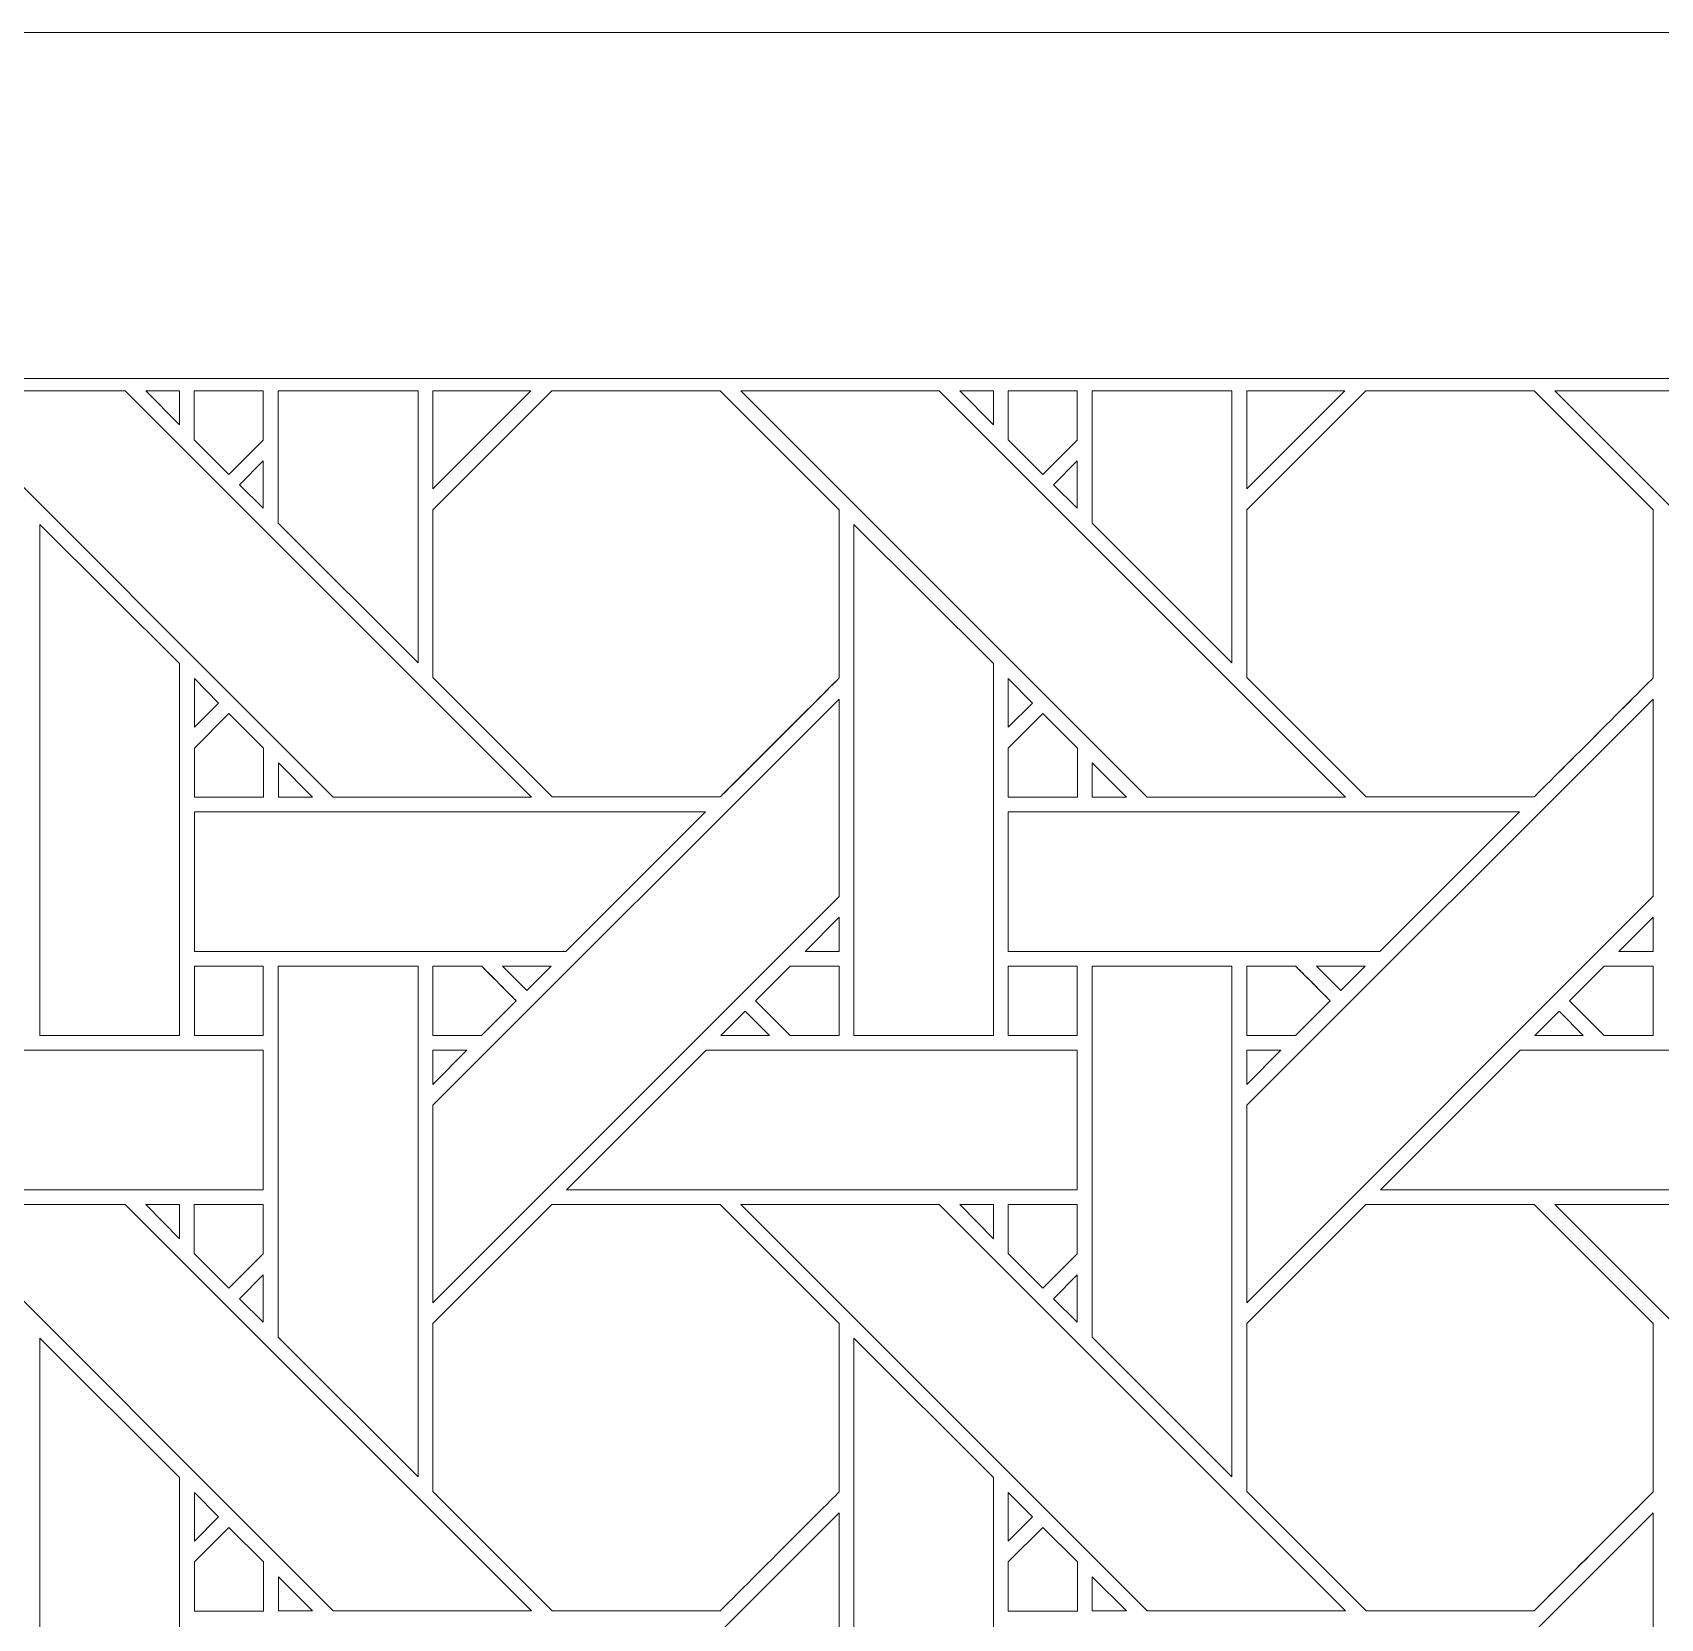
# Model space of a CAD drawing. Header units: inches. Extents: x 5.4 to 19.4, y 5.6 to 12.6.
# Drawn here: x 8.833 to 10.731, y 10.746 to 12.595 of the extents above; entities that cross this region are included whole.
import ezdxf

# ---------------------------------------------------------------- set-up
doc = ezdxf.new("R2010")
doc.units = ezdxf.units.IN
doc.header["$MEASUREMENT"] = 0
doc.layers.add('Design', color=7, linetype='Continuous', lineweight=0)

msp = doc.modelspace()

# ---------------------------------------------------------------- linework, layer by layer
at = {"layer": 'Design'}
for points, knots in [([(5.3829, 12.5948), (5.3829, 12.5948), (5.3829, 5.5948), (5.3829, 5.5948), (5.3829, 5.5948), (19.3829, 5.5948), (19.3829, 5.5948), (19.3829, 5.5948), (19.3829, 12.5948), (19.3829, 12.5948), (19.3829, 12.5948), (5.3829, 12.5948), (5.3829, 12.5948)], [0, 0, 0, 0, 1, 1, 1, 2, 2, 2, 3, 3, 3, 4, 4, 4, 4]), ([(5.8069, 12.1914), (5.8069, 12.1914), (5.8069, 5.9981), (5.8069, 5.9981), (5.8069, 5.9981), (18.9588, 5.9981), (18.9588, 5.9981), (18.9588, 5.9981), (18.9588, 12.1914), (18.9588, 12.1914), (18.9588, 12.1914), (5.8069, 12.1914), (5.8069, 12.1914)], [0, 0, 0, 0, 1, 1, 1, 2, 2, 2, 3, 3, 3, 4, 4, 4, 4]), ([(9.4149, 11.7036), (9.4149, 11.7036), (9.1838, 11.7036), (9.1838, 11.7036), (9.1838, 11.7036), (8.7103, 12.1773), (8.7103, 12.1773), (8.7103, 12.1773), (8.9412, 12.1773), (8.9412, 12.1773), (8.9412, 12.1773), (9.4149, 11.7036), (9.4149, 11.7036)], [0, 0, 0, 0, 1, 1, 1, 2, 2, 2, 3, 3, 3, 4, 4, 4, 4]), ([(8.9653, 12.1773), (8.9653, 12.1773), (9.0048, 12.1773), (9.0048, 12.1773), (9.0048, 12.1773), (9.0048, 12.1374), (9.0048, 12.1374), (9.0048, 12.1374), (8.9653, 12.1773), (8.9653, 12.1773)], [0, 0, 0, 0, 1, 1, 1, 2, 2, 2, 3, 3, 3, 3]), ([(9.1022, 12.1773), (9.1022, 12.1773), (9.1022, 12.1197), (9.1022, 12.1197), (9.1022, 12.1197), (9.0623, 12.0798), (9.0623, 12.0798), (9.0623, 12.0798), (9.0219, 12.1201), (9.0219, 12.1201), (9.0219, 12.1201), (9.0219, 12.1773), (9.0219, 12.1773), (9.0219, 12.1773), (9.1022, 12.1773), (9.1022, 12.1773)], [0, 0, 0, 0, 1, 1, 1, 2, 2, 2, 3, 3, 3, 4, 4, 4, 5, 5, 5, 5]), ([(9.1022, 12.1773), (9.1022, 12.1773), (9.1022, 12.1197), (9.1022, 12.1197), (9.1022, 12.1197), (9.0623, 12.0798), (9.0623, 12.0798), (9.0623, 12.0798), (9.0219, 12.1201), (9.0219, 12.1201), (9.0219, 12.1201), (9.0219, 12.1773), (9.0219, 12.1773), (9.0219, 12.1773), (9.1022, 12.1773), (9.1022, 12.1773)], [0, 0, 0, 0, 1, 1, 1, 2, 2, 2, 3, 3, 3, 4, 4, 4, 5, 5, 5, 5]), ([(9.2827, 12.1773), (9.2827, 12.1773), (9.2827, 11.86), (9.2827, 11.86), (9.2827, 11.86), (9.1198, 12.0229), (9.1198, 12.0229), (9.1198, 12.0229), (9.1198, 12.1773), (9.1198, 12.1773), (9.1198, 12.1773), (9.2827, 12.1773), (9.2827, 12.1773)], [0, 0, 0, 0, 1, 1, 1, 2, 2, 2, 3, 3, 3, 4, 4, 4, 4]), ([(9.7735, 11.8424), (9.7557, 11.8244), (9.6438, 11.7127), (9.6348, 11.7037), (9.6348, 11.7037), (9.4391, 11.7037), (9.4391, 11.7037), (9.4391, 11.7037), (9.2998, 11.8429), (9.2998, 11.8429), (9.2998, 11.8429), (9.2998, 12.0386), (9.2998, 12.0386), (9.2998, 12.0386), (9.4385, 12.1773), (9.4385, 12.1773), (9.4385, 12.1773), (9.6347, 12.1773), (9.6347, 12.1773), (9.6347, 12.1773), (9.7735, 12.0386), (9.7735, 12.0386), (9.7735, 12.0386), (9.7735, 11.8424), (9.7735, 11.8424)], [0, 0, 0, 0, 1, 1, 1, 2, 2, 2, 3, 3, 3, 4, 4, 4, 5, 5, 5, 6, 6, 6, 7, 7, 7, 8, 8, 8, 8]), ([(9.6347, 12.1773), (9.6347, 12.1773), (9.7735, 12.0386), (9.7735, 12.0386), (9.7735, 12.0386), (9.7735, 11.8424), (9.7735, 11.8424), (9.7554, 11.8241), (9.6435, 11.7124), (9.6348, 11.7037), (9.6348, 11.7037), (9.4391, 11.7037), (9.4391, 11.7037), (9.4391, 11.7037), (9.2998, 11.8429), (9.2998, 11.8429), (9.2998, 11.8429), (9.2998, 12.0386), (9.2998, 12.0386), (9.2998, 12.0386), (9.4385, 12.1773), (9.4385, 12.1773), (9.4385, 12.1773), (9.6347, 12.1773), (9.6347, 12.1773)], [0, 0, 0, 0, 1, 1, 1, 2, 2, 2, 3, 3, 3, 4, 4, 4, 5, 5, 5, 6, 6, 6, 7, 7, 7, 8, 8, 8, 8]), ([(9.2999, 12.0629), (9.2999, 12.0629), (9.2999, 12.1773), (9.2999, 12.1773), (9.2999, 12.1773), (9.4142, 12.1773), (9.4142, 12.1773), (9.4142, 12.1773), (9.2999, 12.0629), (9.2999, 12.0629)], [0, 0, 0, 0, 1, 1, 1, 2, 2, 2, 3, 3, 3, 3]), ([(10.3636, 11.7036), (10.3636, 11.7036), (10.1326, 11.7036), (10.1326, 11.7036), (10.1326, 11.7036), (9.659, 12.1773), (9.659, 12.1773), (9.659, 12.1773), (9.89, 12.1773), (9.89, 12.1773), (9.89, 12.1773), (10.3636, 11.7036), (10.3636, 11.7036)], [0, 0, 0, 0, 1, 1, 1, 2, 2, 2, 3, 3, 3, 4, 4, 4, 4]), ([(9.9141, 12.1773), (9.9141, 12.1773), (9.9535, 12.1773), (9.9535, 12.1773), (9.9535, 12.1773), (9.9535, 12.1374), (9.9535, 12.1374), (9.9535, 12.1374), (9.9141, 12.1773), (9.9141, 12.1773)], [0, 0, 0, 0, 1, 1, 1, 2, 2, 2, 3, 3, 3, 3]), ([(10.0509, 12.1773), (10.0509, 12.1773), (10.0509, 12.1197), (10.0509, 12.1197), (10.0509, 12.1197), (10.011, 12.0798), (10.011, 12.0798), (10.011, 12.0798), (9.9707, 12.1201), (9.9707, 12.1201), (9.9707, 12.1201), (9.9707, 12.1773), (9.9707, 12.1773), (9.9707, 12.1773), (10.0509, 12.1773), (10.0509, 12.1773)], [0, 0, 0, 0, 1, 1, 1, 2, 2, 2, 3, 3, 3, 4, 4, 4, 5, 5, 5, 5]), ([(10.0509, 12.1773), (10.0509, 12.1773), (10.0509, 12.1197), (10.0509, 12.1197), (10.0509, 12.1197), (10.011, 12.0798), (10.011, 12.0798), (10.011, 12.0798), (9.9707, 12.1201), (9.9707, 12.1201), (9.9707, 12.1201), (9.9707, 12.1773), (9.9707, 12.1773), (9.9707, 12.1773), (10.0509, 12.1773), (10.0509, 12.1773)], [0, 0, 0, 0, 1, 1, 1, 2, 2, 2, 3, 3, 3, 4, 4, 4, 5, 5, 5, 5]), ([(10.2314, 12.1773), (10.2314, 12.1773), (10.2314, 11.86), (10.2314, 11.86), (10.2314, 11.86), (10.0685, 12.0229), (10.0685, 12.0229), (10.0685, 12.0229), (10.0685, 12.1773), (10.0685, 12.1773), (10.0685, 12.1773), (10.2314, 12.1773), (10.2314, 12.1773)], [0, 0, 0, 0, 1, 1, 1, 2, 2, 2, 3, 3, 3, 4, 4, 4, 4]), ([(10.7222, 11.8424), (10.7044, 11.8244), (10.5925, 11.7127), (10.5835, 11.7037), (10.5835, 11.7037), (10.3878, 11.7037), (10.3878, 11.7037), (10.3878, 11.7037), (10.2486, 11.8429), (10.2486, 11.8429), (10.2486, 11.8429), (10.2486, 12.0386), (10.2486, 12.0386), (10.2486, 12.0386), (10.3873, 12.1773), (10.3873, 12.1773), (10.3873, 12.1773), (10.5835, 12.1773), (10.5835, 12.1773), (10.5835, 12.1773), (10.7222, 12.0386), (10.7222, 12.0386), (10.7222, 12.0386), (10.7222, 11.8424), (10.7222, 11.8424)], [0, 0, 0, 0, 1, 1, 1, 2, 2, 2, 3, 3, 3, 4, 4, 4, 5, 5, 5, 6, 6, 6, 7, 7, 7, 8, 8, 8, 8]), ([(10.2486, 12.0629), (10.2486, 12.0629), (10.2486, 12.1773), (10.2486, 12.1773), (10.2486, 12.1773), (10.363, 12.1773), (10.363, 12.1773), (10.363, 12.1773), (10.2486, 12.0629), (10.2486, 12.0629)], [0, 0, 0, 0, 1, 1, 1, 2, 2, 2, 3, 3, 3, 3]), ([(10.5835, 12.1773), (10.5835, 12.1773), (10.7222, 12.0386), (10.7222, 12.0386), (10.7222, 12.0386), (10.7222, 11.8424), (10.7222, 11.8424), (10.7045, 11.8245), (10.5926, 11.7127), (10.5835, 11.7037), (10.5835, 11.7037), (10.3878, 11.7037), (10.3878, 11.7037), (10.3878, 11.7037), (10.2486, 11.8429), (10.2486, 11.8429), (10.2486, 11.8429), (10.2486, 12.0386), (10.2486, 12.0386), (10.2486, 12.0386), (10.3873, 12.1773), (10.3873, 12.1773), (10.3873, 12.1773), (10.5835, 12.1773), (10.5835, 12.1773)], [0, 0, 0, 0, 1, 1, 1, 2, 2, 2, 3, 3, 3, 4, 4, 4, 5, 5, 5, 6, 6, 6, 7, 7, 7, 8, 8, 8, 8]), ([(11.3123, 11.7036), (11.3123, 11.7036), (11.0813, 11.7036), (11.0813, 11.7036), (11.0813, 11.7036), (10.6077, 12.1773), (10.6077, 12.1773), (10.6077, 12.1773), (10.8387, 12.1773), (10.8387, 12.1773), (10.8387, 12.1773), (11.3123, 11.7036), (11.3123, 11.7036)], [0, 0, 0, 0, 1, 1, 1, 2, 2, 2, 3, 3, 3, 4, 4, 4, 4]), ([(9.0745, 12.0676), (9.0745, 12.0676), (9.1022, 12.0954), (9.1022, 12.0954), (9.1022, 12.0954), (9.1022, 12.0403), (9.1022, 12.0403), (9.1022, 12.0403), (9.0745, 12.0676), (9.0745, 12.0676)], [0, 0, 0, 0, 1, 1, 1, 2, 2, 2, 3, 3, 3, 3]), ([(10.0232, 12.0676), (10.0232, 12.0676), (10.051, 12.0954), (10.051, 12.0954), (10.051, 12.0954), (10.051, 12.0403), (10.051, 12.0403), (10.051, 12.0403), (10.0232, 12.0676), (10.0232, 12.0676)], [0, 0, 0, 0, 1, 1, 1, 2, 2, 2, 3, 3, 3, 3]), ([(8.8419, 11.4256), (8.8419, 11.4256), (8.8419, 12.0214), (8.8419, 12.0214), (8.8419, 12.0214), (9.0047, 11.8593), (9.0047, 11.8593), (9.0047, 11.8593), (9.0047, 11.4256), (9.0047, 11.4256), (9.0047, 11.4256), (8.8419, 11.4256), (8.8419, 11.4256)], [0, 0, 0, 0, 1, 1, 1, 2, 2, 2, 3, 3, 3, 4, 4, 4, 4]), ([(9.7907, 11.4256), (9.7907, 11.4256), (9.7907, 12.0214), (9.7907, 12.0214), (9.7907, 12.0214), (9.9534, 11.8593), (9.9534, 11.8593), (9.9534, 11.8593), (9.9534, 11.4256), (9.9534, 11.4256), (9.9534, 11.4256), (9.7907, 11.4256), (9.7907, 11.4256)], [0, 0, 0, 0, 1, 1, 1, 2, 2, 2, 3, 3, 3, 4, 4, 4, 4]), ([(9.022, 11.7851), (9.022, 11.7851), (9.022, 11.8418), (9.022, 11.8418), (9.022, 11.8418), (9.0502, 11.8132), (9.0502, 11.8132), (9.0502, 11.8132), (9.022, 11.7851), (9.022, 11.7851)], [0, 0, 0, 0, 1, 1, 1, 2, 2, 2, 3, 3, 3, 3]), ([(9.9707, 11.7851), (9.9707, 11.7851), (9.9707, 11.8418), (9.9707, 11.8418), (9.9707, 11.8418), (9.9989, 11.8132), (9.9989, 11.8132), (9.9989, 11.8132), (9.9707, 11.7851), (9.9707, 11.7851)], [0, 0, 0, 0, 1, 1, 1, 2, 2, 2, 3, 3, 3, 3]), ([(9.7735, 11.5878), (9.7735, 11.5878), (9.2999, 11.1142), (9.2999, 11.1142), (9.2999, 11.1142), (9.2999, 11.3443), (9.2999, 11.3443), (9.2999, 11.3443), (9.7735, 11.8179), (9.7735, 11.8179), (9.7735, 11.8179), (9.7735, 11.5878), (9.7735, 11.5878)], [0, 0, 0, 0, 1, 1, 1, 2, 2, 2, 3, 3, 3, 4, 4, 4, 4]), ([(10.7222, 11.5879), (10.7222, 11.5879), (10.2486, 11.1142), (10.2486, 11.1142), (10.2486, 11.1142), (10.2486, 11.3443), (10.2486, 11.3443), (10.2486, 11.3443), (10.7222, 11.8179), (10.7222, 11.8179), (10.7222, 11.8179), (10.7222, 11.5879), (10.7222, 11.5879)], [0, 0, 0, 0, 1, 1, 1, 2, 2, 2, 3, 3, 3, 4, 4, 4, 4]), ([(9.022, 11.7034), (9.022, 11.7034), (9.022, 11.7607), (9.022, 11.7607), (9.022, 11.7607), (9.0623, 11.801), (9.0623, 11.801), (9.0623, 11.801), (9.1026, 11.7607), (9.1026, 11.7607), (9.1026, 11.7607), (9.1026, 11.7034), (9.1026, 11.7034), (9.1026, 11.7034), (9.022, 11.7034), (9.022, 11.7034)], [0, 0, 0, 0, 1, 1, 1, 2, 2, 2, 3, 3, 3, 4, 4, 4, 5, 5, 5, 5]), ([(9.0623, 11.801), (9.0623, 11.801), (9.1026, 11.7607), (9.1026, 11.7607), (9.1026, 11.7607), (9.1026, 11.7034), (9.1026, 11.7034), (9.1026, 11.7034), (9.022, 11.7034), (9.022, 11.7034), (9.022, 11.7034), (9.022, 11.7607), (9.022, 11.7607), (9.022, 11.7607), (9.0623, 11.801), (9.0623, 11.801)], [0, 0, 0, 0, 1, 1, 1, 2, 2, 2, 3, 3, 3, 4, 4, 4, 5, 5, 5, 5]), ([(9.9707, 11.7034), (9.9707, 11.7034), (9.9707, 11.7607), (9.9707, 11.7607), (9.9707, 11.7607), (10.011, 11.801), (10.011, 11.801), (10.011, 11.801), (10.0514, 11.7607), (10.0514, 11.7607), (10.0514, 11.7607), (10.0514, 11.7034), (10.0514, 11.7034), (10.0514, 11.7034), (9.9707, 11.7034), (9.9707, 11.7034)], [0, 0, 0, 0, 1, 1, 1, 2, 2, 2, 3, 3, 3, 4, 4, 4, 5, 5, 5, 5]), ([(10.011, 11.801), (10.011, 11.801), (10.0514, 11.7607), (10.0514, 11.7607), (10.0514, 11.7607), (10.0514, 11.7034), (10.0514, 11.7034), (10.0514, 11.7034), (9.9707, 11.7034), (9.9707, 11.7034), (9.9707, 11.7034), (9.9707, 11.7607), (9.9707, 11.7607), (9.9707, 11.7607), (10.011, 11.801), (10.011, 11.801)], [0, 0, 0, 0, 1, 1, 1, 2, 2, 2, 3, 3, 3, 4, 4, 4, 5, 5, 5, 5]), ([(9.1199, 11.7036), (9.1199, 11.7036), (9.1199, 11.7434), (9.1199, 11.7434), (9.1199, 11.7434), (9.1596, 11.7036), (9.1596, 11.7036), (9.1596, 11.7036), (9.1199, 11.7036), (9.1199, 11.7036)], [0, 0, 0, 0, 1, 1, 1, 2, 2, 2, 3, 3, 3, 3]), ([(10.0686, 11.7036), (10.0686, 11.7036), (10.0686, 11.7434), (10.0686, 11.7434), (10.0686, 11.7434), (10.1084, 11.7036), (10.1084, 11.7036), (10.1084, 11.7036), (10.0686, 11.7036), (10.0686, 11.7036)], [0, 0, 0, 0, 1, 1, 1, 2, 2, 2, 3, 3, 3, 3]), ([(9.455, 11.5237), (9.455, 11.5237), (9.022, 11.5237), (9.022, 11.5237), (9.022, 11.5237), (9.022, 11.6864), (9.022, 11.6864), (9.022, 11.6864), (9.6177, 11.6864), (9.6177, 11.6864), (9.6177, 11.6864), (9.455, 11.5237), (9.455, 11.5237)], [0, 0, 0, 0, 1, 1, 1, 2, 2, 2, 3, 3, 3, 4, 4, 4, 4]), ([(10.4037, 11.5237), (10.4037, 11.5237), (9.9707, 11.5237), (9.9707, 11.5237), (9.9707, 11.5237), (9.9707, 11.6864), (9.9707, 11.6864), (9.9707, 11.6864), (10.5664, 11.6864), (10.5664, 11.6864), (10.5664, 11.6864), (10.4037, 11.5237), (10.4037, 11.5237)], [0, 0, 0, 0, 1, 1, 1, 2, 2, 2, 3, 3, 3, 4, 4, 4, 4]), ([(9.7338, 11.5237), (9.7338, 11.5237), (9.7735, 11.5635), (9.7735, 11.5635), (9.7735, 11.5635), (9.7735, 11.5237), (9.7735, 11.5237), (9.7735, 11.5237), (9.7338, 11.5237), (9.7338, 11.5237)], [0, 0, 0, 0, 1, 1, 1, 2, 2, 2, 3, 3, 3, 3]), ([(10.6825, 11.5237), (10.6825, 11.5237), (10.7223, 11.5635), (10.7223, 11.5635), (10.7223, 11.5635), (10.7223, 11.5237), (10.7223, 11.5237), (10.7223, 11.5237), (10.6825, 11.5237), (10.6825, 11.5237)], [0, 0, 0, 0, 1, 1, 1, 2, 2, 2, 3, 3, 3, 3]), ([(9.1022, 11.4256), (9.1022, 11.4256), (9.022, 11.4256), (9.022, 11.4256), (9.022, 11.4256), (9.022, 11.5064), (9.022, 11.5064), (9.022, 11.5064), (9.1022, 11.5064), (9.1022, 11.5064), (9.1022, 11.5064), (9.1022, 11.4256), (9.1022, 11.4256)], [0, 0, 0, 0, 1, 1, 1, 2, 2, 2, 3, 3, 3, 4, 4, 4, 4]), ([(9.022, 11.5064), (9.022, 11.5064), (9.1022, 11.5064), (9.1022, 11.5064), (9.1022, 11.5064), (9.1022, 11.4256), (9.1022, 11.4256), (9.1022, 11.4256), (9.022, 11.4256), (9.022, 11.4256), (9.022, 11.4256), (9.022, 11.5064), (9.022, 11.5064)], [0, 0, 0, 0, 1, 1, 1, 2, 2, 2, 3, 3, 3, 4, 4, 4, 4]), ([(9.1198, 11.0742), (9.1198, 11.0742), (9.1198, 11.5064), (9.1198, 11.5064), (9.1198, 11.5064), (9.2827, 11.5064), (9.2827, 11.5064), (9.2827, 11.5064), (9.2827, 10.9113), (9.2827, 10.9113), (9.2827, 10.9113), (9.1198, 11.0742), (9.1198, 11.0742)], [0, 0, 0, 0, 1, 1, 1, 2, 2, 2, 3, 3, 3, 4, 4, 4, 4]), ([(9.3569, 11.5064), (9.362, 11.5013), (9.3928, 11.4705), (9.3972, 11.4661), (9.3972, 11.4661), (9.3568, 11.4257), (9.3568, 11.4257), (9.3568, 11.4257), (9.2998, 11.4257), (9.2998, 11.4257), (9.2998, 11.4257), (9.2998, 11.5064), (9.2998, 11.5064), (9.2998, 11.5064), (9.3569, 11.5064), (9.3569, 11.5064)], [0, 0, 0, 0, 1, 1, 1, 2, 2, 2, 3, 3, 3, 4, 4, 4, 5, 5, 5, 5]), ([(9.3972, 11.4661), (9.3972, 11.4661), (9.3568, 11.4257), (9.3568, 11.4257), (9.3568, 11.4257), (9.2998, 11.4257), (9.2998, 11.4257), (9.2998, 11.4257), (9.2998, 11.5064), (9.2998, 11.5064), (9.2998, 11.5064), (9.3569, 11.5064), (9.3569, 11.5064), (9.3622, 11.5012), (9.3929, 11.4703), (9.3972, 11.4661)], [0, 0, 0, 0, 1, 1, 1, 2, 2, 2, 3, 3, 3, 4, 4, 4, 5, 5, 5, 5]), ([(9.3813, 11.5064), (9.3813, 11.5064), (9.4377, 11.5064), (9.4377, 11.5064), (9.4377, 11.5064), (9.4095, 11.4782), (9.4095, 11.4782), (9.4095, 11.4782), (9.3813, 11.5064), (9.3813, 11.5064)], [0, 0, 0, 0, 1, 1, 1, 2, 2, 2, 3, 3, 3, 3]), ([(9.7735, 11.5064), (9.7735, 11.5064), (9.7735, 11.4256), (9.7735, 11.4256), (9.7735, 11.4256), (9.7164, 11.4256), (9.7164, 11.4256), (9.7164, 11.4256), (9.676, 11.466), (9.676, 11.466), (9.676, 11.466), (9.7165, 11.5064), (9.7165, 11.5064), (9.7165, 11.5064), (9.7735, 11.5064), (9.7735, 11.5064)], [0, 0, 0, 0, 1, 1, 1, 2, 2, 2, 3, 3, 3, 4, 4, 4, 5, 5, 5, 5]), ([(9.7735, 11.5064), (9.7735, 11.5064), (9.7735, 11.4256), (9.7735, 11.4256), (9.7735, 11.4256), (9.7164, 11.4256), (9.7164, 11.4256), (9.7164, 11.4256), (9.676, 11.466), (9.676, 11.466), (9.676, 11.466), (9.7165, 11.5064), (9.7165, 11.5064), (9.7165, 11.5064), (9.7735, 11.5064), (9.7735, 11.5064)], [0, 0, 0, 0, 1, 1, 1, 2, 2, 2, 3, 3, 3, 4, 4, 4, 5, 5, 5, 5]), ([(10.0509, 11.5064), (10.0509, 11.5064), (10.0509, 11.4256), (10.0509, 11.4256), (10.0509, 11.4256), (9.9707, 11.4256), (9.9707, 11.4256), (9.9707, 11.4256), (9.9707, 11.5064), (9.9707, 11.5064), (9.9707, 11.5064), (10.0509, 11.5064), (10.0509, 11.5064)], [0, 0, 0, 0, 1, 1, 1, 2, 2, 2, 3, 3, 3, 4, 4, 4, 4]), ([(9.9707, 11.4256), (9.9707, 11.4256), (9.9707, 11.5064), (9.9707, 11.5064), (9.9707, 11.5064), (10.0509, 11.5064), (10.0509, 11.5064), (10.0509, 11.5064), (10.0509, 11.4256), (10.0509, 11.4256), (10.0509, 11.4256), (9.9707, 11.4256), (9.9707, 11.4256)], [0, 0, 0, 0, 1, 1, 1, 2, 2, 2, 3, 3, 3, 4, 4, 4, 4]), ([(10.0685, 11.0742), (10.0685, 11.0742), (10.0685, 11.5064), (10.0685, 11.5064), (10.0685, 11.5064), (10.2314, 11.5064), (10.2314, 11.5064), (10.2314, 11.5064), (10.2314, 10.9113), (10.2314, 10.9113), (10.2314, 10.9113), (10.0685, 11.0742), (10.0685, 11.0742)], [0, 0, 0, 0, 1, 1, 1, 2, 2, 2, 3, 3, 3, 4, 4, 4, 4]), ([(10.3056, 11.5064), (10.3108, 11.5013), (10.3415, 11.4705), (10.346, 11.4661), (10.346, 11.4661), (10.3055, 11.4257), (10.3055, 11.4257), (10.3055, 11.4257), (10.2486, 11.4257), (10.2486, 11.4257), (10.2486, 11.4257), (10.2486, 11.5064), (10.2486, 11.5064), (10.2486, 11.5064), (10.3056, 11.5064), (10.3056, 11.5064)], [0, 0, 0, 0, 1, 1, 1, 2, 2, 2, 3, 3, 3, 4, 4, 4, 5, 5, 5, 5]), ([(10.3301, 11.4819), (10.3301, 11.4819), (10.346, 11.4661), (10.346, 11.4661), (10.346, 11.4661), (10.3055, 11.4257), (10.3055, 11.4257), (10.3055, 11.4257), (10.2486, 11.4257), (10.2486, 11.4257), (10.2486, 11.4257), (10.2486, 11.5064), (10.2486, 11.5064), (10.2486, 11.5064), (10.3056, 11.5064), (10.3056, 11.5064), (10.311, 11.5011), (10.3209, 11.4912), (10.3301, 11.4819)], [0, 0, 0, 0, 1, 1, 1, 2, 2, 2, 3, 3, 3, 4, 4, 4, 5, 5, 5, 6, 6, 6, 6]), ([(10.33, 11.5064), (10.33, 11.5064), (10.3865, 11.5064), (10.3865, 11.5064), (10.3865, 11.5064), (10.3582, 11.4782), (10.3582, 11.4782), (10.3582, 11.4782), (10.33, 11.5064), (10.33, 11.5064)], [0, 0, 0, 0, 1, 1, 1, 2, 2, 2, 3, 3, 3, 3]), ([(10.7222, 11.5064), (10.7222, 11.5064), (10.7222, 11.4256), (10.7222, 11.4256), (10.7222, 11.4256), (10.6651, 11.4256), (10.6651, 11.4256), (10.6651, 11.4256), (10.6248, 11.466), (10.6248, 11.466), (10.6248, 11.466), (10.6652, 11.5064), (10.6652, 11.5064), (10.6652, 11.5064), (10.7222, 11.5064), (10.7222, 11.5064)], [0, 0, 0, 0, 1, 1, 1, 2, 2, 2, 3, 3, 3, 4, 4, 4, 5, 5, 5, 5]), ([(10.7222, 11.5064), (10.7222, 11.5064), (10.7222, 11.4256), (10.7222, 11.4256), (10.7222, 11.4256), (10.6651, 11.4256), (10.6651, 11.4256), (10.6651, 11.4256), (10.6248, 11.466), (10.6248, 11.466), (10.6248, 11.466), (10.6652, 11.5064), (10.6652, 11.5064), (10.6652, 11.5064), (10.7222, 11.5064), (10.7222, 11.5064)], [0, 0, 0, 0, 1, 1, 1, 2, 2, 2, 3, 3, 3, 4, 4, 4, 5, 5, 5, 5]), ([(9.6922, 11.4256), (9.6922, 11.4256), (9.6357, 11.4256), (9.6357, 11.4256), (9.6357, 11.4256), (9.6639, 11.4539), (9.6639, 11.4539), (9.6639, 11.4539), (9.6922, 11.4256), (9.6922, 11.4256)], [0, 0, 0, 0, 1, 1, 1, 2, 2, 2, 3, 3, 3, 3]), ([(10.6409, 11.4256), (10.6409, 11.4256), (10.5844, 11.4256), (10.5844, 11.4256), (10.5844, 11.4256), (10.6127, 11.4539), (10.6127, 11.4539), (10.6127, 11.4539), (10.6409, 11.4256), (10.6409, 11.4256)], [0, 0, 0, 0, 1, 1, 1, 2, 2, 2, 3, 3, 3, 3]), ([(9.1022, 11.4085), (9.1022, 11.4085), (9.1022, 11.2457), (9.1022, 11.2457), (9.1022, 11.2457), (8.507, 11.2457), (8.507, 11.2457), (8.507, 11.2457), (8.6698, 11.4085), (8.6698, 11.4085), (8.6698, 11.4085), (9.1022, 11.4085), (9.1022, 11.4085)], [0, 0, 0, 0, 1, 1, 1, 2, 2, 2, 3, 3, 3, 4, 4, 4, 4]), ([(9.3397, 11.4085), (9.3397, 11.4085), (9.2999, 11.3687), (9.2999, 11.3687), (9.2999, 11.3687), (9.2999, 11.4085), (9.2999, 11.4085), (9.2999, 11.4085), (9.3397, 11.4085), (9.3397, 11.4085)], [0, 0, 0, 0, 1, 1, 1, 2, 2, 2, 3, 3, 3, 3]), ([(10.051, 11.4085), (10.051, 11.4085), (10.051, 11.2457), (10.051, 11.2457), (10.051, 11.2457), (9.4557, 11.2457), (9.4557, 11.2457), (9.4557, 11.2457), (9.6185, 11.4085), (9.6185, 11.4085), (9.6185, 11.4085), (10.051, 11.4085), (10.051, 11.4085)], [0, 0, 0, 0, 1, 1, 1, 2, 2, 2, 3, 3, 3, 4, 4, 4, 4]), ([(10.2884, 11.4085), (10.2884, 11.4085), (10.2486, 11.3687), (10.2486, 11.3687), (10.2486, 11.3687), (10.2486, 11.4085), (10.2486, 11.4085), (10.2486, 11.4085), (10.2884, 11.4085), (10.2884, 11.4085)], [0, 0, 0, 0, 1, 1, 1, 2, 2, 2, 3, 3, 3, 3]), ([(10.9997, 11.4085), (10.9997, 11.4085), (10.9997, 11.2457), (10.9997, 11.2457), (10.9997, 11.2457), (10.4044, 11.2457), (10.4044, 11.2457), (10.4044, 11.2457), (10.5673, 11.4085), (10.5673, 11.4085), (10.5673, 11.4085), (10.9997, 11.4085), (10.9997, 11.4085)], [0, 0, 0, 0, 1, 1, 1, 2, 2, 2, 3, 3, 3, 4, 4, 4, 4]), ([(9.4149, 10.7549), (9.4149, 10.7549), (9.1838, 10.7549), (9.1838, 10.7549), (9.1838, 10.7549), (8.7103, 11.2285), (8.7103, 11.2285), (8.7103, 11.2285), (8.9412, 11.2285), (8.9412, 11.2285), (8.9412, 11.2285), (9.4149, 10.7549), (9.4149, 10.7549)], [0, 0, 0, 0, 1, 1, 1, 2, 2, 2, 3, 3, 3, 4, 4, 4, 4]), ([(8.9653, 11.2285), (8.9653, 11.2285), (9.0048, 11.2285), (9.0048, 11.2285), (9.0048, 11.2285), (9.0048, 11.1887), (9.0048, 11.1887), (9.0048, 11.1887), (8.9653, 11.2285), (8.9653, 11.2285)], [0, 0, 0, 0, 1, 1, 1, 2, 2, 2, 3, 3, 3, 3]), ([(9.1022, 11.2286), (9.1022, 11.2286), (9.1022, 11.171), (9.1022, 11.171), (9.1022, 11.171), (9.0623, 11.131), (9.0623, 11.131), (9.0623, 11.131), (9.0219, 11.1714), (9.0219, 11.1714), (9.0219, 11.1714), (9.0219, 11.2286), (9.0219, 11.2286), (9.0219, 11.2286), (9.1022, 11.2286), (9.1022, 11.2286)], [0, 0, 0, 0, 1, 1, 1, 2, 2, 2, 3, 3, 3, 4, 4, 4, 5, 5, 5, 5]), ([(9.1022, 11.171), (9.1022, 11.171), (9.0623, 11.131), (9.0623, 11.131), (9.0623, 11.131), (9.0219, 11.1714), (9.0219, 11.1714), (9.0219, 11.1714), (9.0219, 11.2286), (9.0219, 11.2286), (9.0219, 11.2286), (9.1022, 11.2286), (9.1022, 11.2286), (9.1022, 11.2286), (9.1022, 11.171), (9.1022, 11.171)], [0, 0, 0, 0, 1, 1, 1, 2, 2, 2, 3, 3, 3, 4, 4, 4, 5, 5, 5, 5]), ([(9.4385, 11.2285), (9.4385, 11.2285), (9.6347, 11.2285), (9.6347, 11.2285), (9.6347, 11.2285), (9.7735, 11.0898), (9.7735, 11.0898), (9.7735, 11.0898), (9.7735, 10.8936), (9.7735, 10.8936), (9.7557, 10.8757), (9.6438, 10.7639), (9.6348, 10.7549), (9.6348, 10.7549), (9.4391, 10.7549), (9.4391, 10.7549), (9.4391, 10.7549), (9.2998, 10.8942), (9.2998, 10.8942), (9.2998, 10.8942), (9.2998, 11.0898), (9.2998, 11.0898), (9.2998, 11.0898), (9.4385, 11.2285), (9.4385, 11.2285)], [0, 0, 0, 0, 1, 1, 1, 2, 2, 2, 3, 3, 3, 4, 4, 4, 5, 5, 5, 6, 6, 6, 7, 7, 7, 8, 8, 8, 8]), ([(9.6347, 11.2285), (9.6347, 11.2285), (9.7735, 11.0898), (9.7735, 11.0898), (9.7735, 11.0898), (9.7735, 10.8936), (9.7735, 10.8936), (9.7557, 10.8757), (9.6438, 10.7639), (9.6348, 10.7549), (9.6348, 10.7549), (9.4391, 10.7549), (9.4391, 10.7549), (9.4391, 10.7549), (9.2998, 10.8942), (9.2998, 10.8942), (9.2998, 10.8942), (9.2998, 11.0898), (9.2998, 11.0898), (9.2998, 11.0898), (9.4385, 11.2285), (9.4385, 11.2285), (9.4385, 11.2285), (9.6347, 11.2285), (9.6347, 11.2285)], [0, 0, 0, 0, 1, 1, 1, 2, 2, 2, 3, 3, 3, 4, 4, 4, 5, 5, 5, 6, 6, 6, 7, 7, 7, 8, 8, 8, 8]), ([(10.3636, 10.7549), (10.3636, 10.7549), (10.1326, 10.7549), (10.1326, 10.7549), (10.1326, 10.7549), (9.659, 11.2285), (9.659, 11.2285), (9.659, 11.2285), (9.89, 11.2285), (9.89, 11.2285), (9.89, 11.2285), (10.3636, 10.7549), (10.3636, 10.7549)], [0, 0, 0, 0, 1, 1, 1, 2, 2, 2, 3, 3, 3, 4, 4, 4, 4]), ([(9.9141, 11.2285), (9.9141, 11.2285), (9.9535, 11.2285), (9.9535, 11.2285), (9.9535, 11.2285), (9.9535, 11.1887), (9.9535, 11.1887), (9.9535, 11.1887), (9.9141, 11.2285), (9.9141, 11.2285)], [0, 0, 0, 0, 1, 1, 1, 2, 2, 2, 3, 3, 3, 3]), ([(10.0509, 11.2286), (10.0509, 11.2286), (10.0509, 11.171), (10.0509, 11.171), (10.0509, 11.171), (10.011, 11.131), (10.011, 11.131), (10.011, 11.131), (9.9707, 11.1714), (9.9707, 11.1714), (9.9707, 11.1714), (9.9707, 11.2286), (9.9707, 11.2286), (9.9707, 11.2286), (10.0509, 11.2286), (10.0509, 11.2286)], [0, 0, 0, 0, 1, 1, 1, 2, 2, 2, 3, 3, 3, 4, 4, 4, 5, 5, 5, 5]), ([(10.0509, 11.171), (10.0509, 11.171), (10.011, 11.131), (10.011, 11.131), (10.011, 11.131), (9.9707, 11.1714), (9.9707, 11.1714), (9.9707, 11.1714), (9.9707, 11.2286), (9.9707, 11.2286), (9.9707, 11.2286), (10.0509, 11.2286), (10.0509, 11.2286), (10.0509, 11.2286), (10.0509, 11.171), (10.0509, 11.171)], [0, 0, 0, 0, 1, 1, 1, 2, 2, 2, 3, 3, 3, 4, 4, 4, 5, 5, 5, 5]), ([(10.3873, 11.2285), (10.3873, 11.2285), (10.5835, 11.2285), (10.5835, 11.2285), (10.5835, 11.2285), (10.7222, 11.0898), (10.7222, 11.0898), (10.7222, 11.0898), (10.7222, 10.8936), (10.7222, 10.8936), (10.7044, 10.8757), (10.5925, 10.7639), (10.5835, 10.7549), (10.5835, 10.7549), (10.3878, 10.7549), (10.3878, 10.7549), (10.3878, 10.7549), (10.2486, 10.8942), (10.2486, 10.8942), (10.2486, 10.8942), (10.2486, 11.0898), (10.2486, 11.0898), (10.2486, 11.0898), (10.3873, 11.2285), (10.3873, 11.2285)], [0, 0, 0, 0, 1, 1, 1, 2, 2, 2, 3, 3, 3, 4, 4, 4, 5, 5, 5, 6, 6, 6, 7, 7, 7, 8, 8, 8, 8]), ([(10.5835, 11.2285), (10.5835, 11.2285), (10.7222, 11.0898), (10.7222, 11.0898), (10.7222, 11.0898), (10.7222, 10.8936), (10.7222, 10.8936), (10.7043, 10.8756), (10.5924, 10.7639), (10.5835, 10.7549), (10.5835, 10.7549), (10.3878, 10.7549), (10.3878, 10.7549), (10.3878, 10.7549), (10.2486, 10.8942), (10.2486, 10.8942), (10.2486, 10.8942), (10.2486, 11.0898), (10.2486, 11.0898), (10.2486, 11.0898), (10.3873, 11.2285), (10.3873, 11.2285), (10.3873, 11.2285), (10.5835, 11.2285), (10.5835, 11.2285)], [0, 0, 0, 0, 1, 1, 1, 2, 2, 2, 3, 3, 3, 4, 4, 4, 5, 5, 5, 6, 6, 6, 7, 7, 7, 8, 8, 8, 8]), ([(11.3123, 10.7549), (11.3123, 10.7549), (11.0813, 10.7549), (11.0813, 10.7549), (11.0813, 10.7549), (10.6077, 11.2285), (10.6077, 11.2285), (10.6077, 11.2285), (10.8387, 11.2285), (10.8387, 11.2285), (10.8387, 11.2285), (11.3123, 10.7549), (11.3123, 10.7549)], [0, 0, 0, 0, 1, 1, 1, 2, 2, 2, 3, 3, 3, 4, 4, 4, 4]), ([(9.1022, 11.1467), (9.1022, 11.1467), (9.1022, 11.0915), (9.1022, 11.0915), (9.1022, 11.0915), (9.0745, 11.1189), (9.0745, 11.1189), (9.0745, 11.1189), (9.1022, 11.1467), (9.1022, 11.1467)], [0, 0, 0, 0, 1, 1, 1, 2, 2, 2, 3, 3, 3, 3]), ([(10.051, 11.1467), (10.051, 11.1467), (10.051, 11.0915), (10.051, 11.0915), (10.051, 11.0915), (10.0232, 11.1189), (10.0232, 11.1189), (10.0232, 11.1189), (10.051, 11.1467), (10.051, 11.1467)], [0, 0, 0, 0, 1, 1, 1, 2, 2, 2, 3, 3, 3, 3]), ([(8.8419, 10.4769), (8.8419, 10.4769), (8.8419, 11.0727), (8.8419, 11.0727), (8.8419, 11.0727), (9.0047, 10.9106), (9.0047, 10.9106), (9.0047, 10.9106), (9.0047, 10.4769), (9.0047, 10.4769), (9.0047, 10.4769), (8.8419, 10.4769), (8.8419, 10.4769)], [0, 0, 0, 0, 1, 1, 1, 2, 2, 2, 3, 3, 3, 4, 4, 4, 4]), ([(9.7907, 10.4769), (9.7907, 10.4769), (9.7907, 11.0727), (9.7907, 11.0727), (9.7907, 11.0727), (9.9534, 10.9106), (9.9534, 10.9106), (9.9534, 10.9106), (9.9534, 10.4769), (9.9534, 10.4769), (9.9534, 10.4769), (9.7907, 10.4769), (9.7907, 10.4769)], [0, 0, 0, 0, 1, 1, 1, 2, 2, 2, 3, 3, 3, 4, 4, 4, 4]), ([(9.022, 10.8363), (9.022, 10.8363), (9.022, 10.8931), (9.022, 10.8931), (9.022, 10.8931), (9.0502, 10.8645), (9.0502, 10.8645), (9.0502, 10.8645), (9.022, 10.8363), (9.022, 10.8363)], [0, 0, 0, 0, 1, 1, 1, 2, 2, 2, 3, 3, 3, 3]), ([(9.9707, 10.8363), (9.9707, 10.8363), (9.9707, 10.8931), (9.9707, 10.8931), (9.9707, 10.8931), (9.9989, 10.8645), (9.9989, 10.8645), (9.9989, 10.8645), (9.9707, 10.8363), (9.9707, 10.8363)], [0, 0, 0, 0, 1, 1, 1, 2, 2, 2, 3, 3, 3, 3]), ([(9.7735, 10.6391), (9.7735, 10.6391), (9.2999, 10.1655), (9.2999, 10.1655), (9.2999, 10.1655), (9.2999, 10.3956), (9.2999, 10.3956), (9.2999, 10.3956), (9.7735, 10.8692), (9.7735, 10.8692), (9.7735, 10.8692), (9.7735, 10.6391), (9.7735, 10.6391)], [0, 0, 0, 0, 1, 1, 1, 2, 2, 2, 3, 3, 3, 4, 4, 4, 4]), ([(10.7222, 10.6391), (10.7222, 10.6391), (10.2486, 10.1655), (10.2486, 10.1655), (10.2486, 10.1655), (10.2486, 10.3956), (10.2486, 10.3956), (10.2486, 10.3956), (10.7222, 10.8692), (10.7222, 10.8692), (10.7222, 10.8692), (10.7222, 10.6391), (10.7222, 10.6391)], [0, 0, 0, 0, 1, 1, 1, 2, 2, 2, 3, 3, 3, 4, 4, 4, 4]), ([(9.022, 10.7547), (9.022, 10.7547), (9.022, 10.812), (9.022, 10.812), (9.022, 10.812), (9.0623, 10.8523), (9.0623, 10.8523), (9.0623, 10.8523), (9.1026, 10.812), (9.1026, 10.812), (9.1026, 10.812), (9.1026, 10.7547), (9.1026, 10.7547), (9.1026, 10.7547), (9.022, 10.7547), (9.022, 10.7547)], [0, 0, 0, 0, 1, 1, 1, 2, 2, 2, 3, 3, 3, 4, 4, 4, 5, 5, 5, 5]), ([(9.0623, 10.8523), (9.0623, 10.8523), (9.1026, 10.812), (9.1026, 10.812), (9.1026, 10.812), (9.1026, 10.7547), (9.1026, 10.7547), (9.1026, 10.7547), (9.022, 10.7547), (9.022, 10.7547), (9.022, 10.7547), (9.022, 10.812), (9.022, 10.812), (9.022, 10.812), (9.0623, 10.8523), (9.0623, 10.8523)], [0, 0, 0, 0, 1, 1, 1, 2, 2, 2, 3, 3, 3, 4, 4, 4, 5, 5, 5, 5]), ([(9.9707, 10.7547), (9.9707, 10.7547), (9.9707, 10.812), (9.9707, 10.812), (9.9707, 10.812), (10.011, 10.8523), (10.011, 10.8523), (10.011, 10.8523), (10.0514, 10.812), (10.0514, 10.812), (10.0514, 10.812), (10.0514, 10.7547), (10.0514, 10.7547), (10.0514, 10.7547), (9.9707, 10.7547), (9.9707, 10.7547)], [0, 0, 0, 0, 1, 1, 1, 2, 2, 2, 3, 3, 3, 4, 4, 4, 5, 5, 5, 5]), ([(10.011, 10.8523), (10.011, 10.8523), (10.0514, 10.812), (10.0514, 10.812), (10.0514, 10.812), (10.0514, 10.7547), (10.0514, 10.7547), (10.0514, 10.7547), (9.9707, 10.7547), (9.9707, 10.7547), (9.9707, 10.7547), (9.9707, 10.812), (9.9707, 10.812), (9.9707, 10.812), (10.011, 10.8523), (10.011, 10.8523)], [0, 0, 0, 0, 1, 1, 1, 2, 2, 2, 3, 3, 3, 4, 4, 4, 5, 5, 5, 5]), ([(9.1199, 10.7549), (9.1199, 10.7549), (9.1199, 10.7947), (9.1199, 10.7947), (9.1199, 10.7947), (9.1596, 10.7549), (9.1596, 10.7549), (9.1596, 10.7549), (9.1199, 10.7549), (9.1199, 10.7549)], [0, 0, 0, 0, 1, 1, 1, 2, 2, 2, 3, 3, 3, 3]), ([(10.0686, 10.7549), (10.0686, 10.7549), (10.0686, 10.7947), (10.0686, 10.7947), (10.0686, 10.7947), (10.1084, 10.7549), (10.1084, 10.7549), (10.1084, 10.7549), (10.0686, 10.7549), (10.0686, 10.7549)], [0, 0, 0, 0, 1, 1, 1, 2, 2, 2, 3, 3, 3, 3])]:
    msp.add_open_spline(points, degree=3, knots=knots, dxfattribs=at)

doc.saveas('drawing.dxf')
